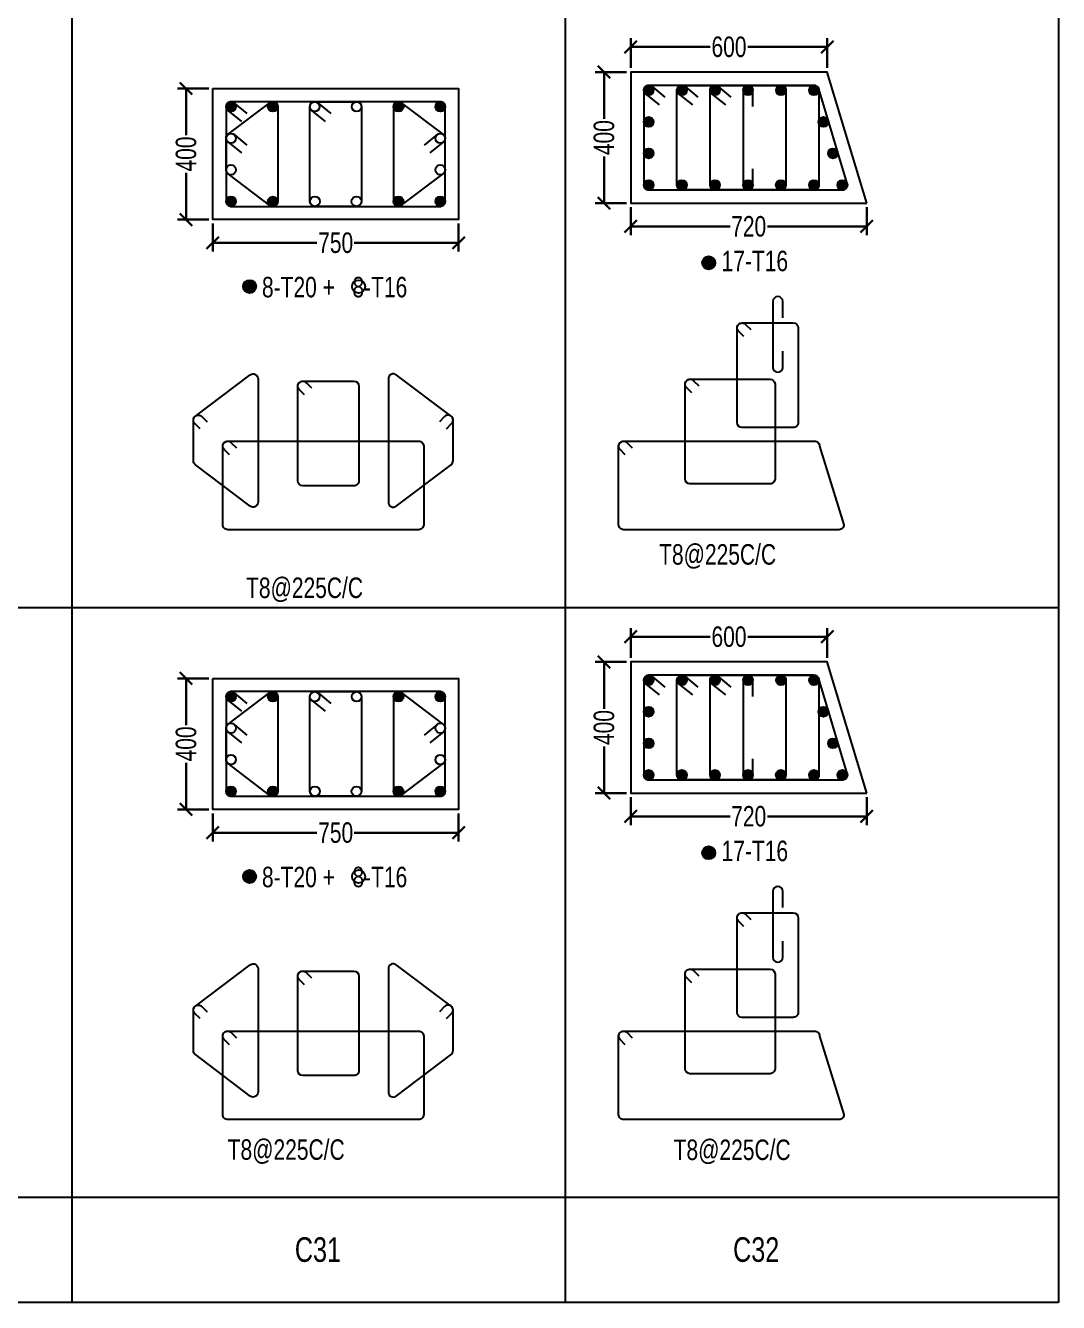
# Model space of a CAD drawing. Header units: millimetres. Extents: x 356 to 40629, y 2483 to 64847.
# Drawn here: x 37477 to 40629, y 11803 to 15699 of the extents above; entities that cross this region are included whole.
import ezdxf

# ---------------------------------------------------------------- set-up
doc = ezdxf.new("R2010")
doc.units = ezdxf.units.MM
for name, color, linetype in [('COL', 5, 'Continuous'), ('S-TIES', 3, 'Continuous'), ('STEEL1', 3, 'Continuous'), ('TABLE', 11, 'Continuous'), ('TXT3', 6, 'Continuous')]:
    doc.layers.add(name, color=color, linetype=linetype)
doc.layers.add('STR-COL-DIM', color=8, linetype='Continuous', lineweight=18)
doc.layers.add('STR-LEVEL TEXT', color=110, linetype='Continuous', lineweight=30)
doc.styles.add('SOBHA', font='swisscl.ttf')
doc.styles.add('sobha sed', font='swisscl.ttf')
doc.dimstyles.new('S-25', dxfattribs={"dimscale": 25, "dimtxt": 2.5, "dimasz": 1.5, "dimexe": 0.25, "dimexo": 0.5, "dimgap": 0.1, "dimtad": 0, "dimdec": 0, "dimrnd": 0.0005, "dimzin": 0, "dimdsep": 46, "dimtxsty": 'SOBHA', "dimblk": 'OBLIQUE', "dimcen": 0.09, "dimclrd": 8, "dimclre": 8, "dimclrt": 6, "dimadec": 0, "dimazin": 0, "dimtfac": 1, "dimtdec": 0, "dimtofl": 0, "dimtmove": 0, "dimatfit": 3, "dimfxl": 0.18, "dimtolj": 1, "dimtzin": 0, "dimlwd": -1, "dimlwe": -1, "dimarcsym": 0})

# ---------------------------------------------------------------- blocks, each defined once
blk = doc.blocks.new('_Oblique')
at = {"color": 0, "linetype": 'ByBlock', "lineweight": -2}
for p, q in [((-0.5, -0.5), (0.5, 0.5)), ((0, 0.71), (0, -0.71))]:
    blk.add_line(p, q, dxfattribs=at)
blk = doc.blocks.new('*D646')
at = {"layer": 'STR-LEVEL TEXT', "color": 8, "transparency": 16777216}
for p, q in [((38035.9, 13707.2), (37960.7, 13707.2)), ((37967, 13707.2), (37967, 13564.7)), ((37967, 13307.2), (37967, 13449.7)), ((38035.9, 13307.2), (37960.7, 13307.2))]:
    blk.add_line(p, q, dxfattribs=at)
at = {"layer": 'STR-LEVEL TEXT', "color": 8, "transparency": 16777216, "xscale": 37.5, "yscale": 37.5, "zscale": 37.5}
for p, rotation in [((37967, 13707.2), 90), ((37967, 13307.2), 270)]:
    blk.add_blockref('_Oblique', p, dxfattribs=dict(at, rotation=rotation))
at = {"layer": 'STR-LEVEL TEXT', "color": 6, "transparency": 16777216, "insert": (37967, 13507.2), "char_height": 62.5, "attachment_point": 5, "rotation": 90, "style": 'SOBHA'}
blk.add_mtext('\\A1;400', dxfattribs=at)
blk = doc.blocks.new('*D647')
at = {"layer": 'STR-LEVEL TEXT', "color": 8, "transparency": 16777216}
for p, q in [((38048.4, 13294.7), (38048.4, 13229.9)), ((38798.4, 13294.7), (38798.4, 13229.9)), ((38048.4, 13236.1), (38366.4, 13236.1)), ((38798.4, 13236.1), (38480.3, 13236.1))]:
    blk.add_line(p, q, dxfattribs=at)
at = {"layer": 'STR-LEVEL TEXT', "color": 8, "transparency": 16777216, "xscale": 37.5, "yscale": 37.5, "zscale": 37.5, "rotation": 180}
blk.add_blockref('_Oblique', (38048.4, 13236.1), dxfattribs=at)
at = {"layer": 'STR-LEVEL TEXT', "color": 8, "transparency": 16777216, "xscale": 37.5, "yscale": 37.5, "zscale": 37.5}
blk.add_blockref('_Oblique', (38798.4, 13236.1), dxfattribs=at)
at = {"layer": 'STR-LEVEL TEXT', "color": 6, "transparency": 16777216, "insert": (38423.4, 13236.1), "char_height": 62.5, "attachment_point": 5, "style": 'SOBHA'}
blk.add_mtext('\\A1;750', dxfattribs=at)
blk = doc.blocks.new('*D648')
at = {"layer": 'STR-LEVEL TEXT', "color": 8, "transparency": 16777216}
for p, q in [((38035.9, 15507.4), (37960.7, 15507.4)), ((37967, 15507.4), (37967, 15364.9)), ((37967, 15107.4), (37967, 15249.9)), ((38035.9, 15107.4), (37960.7, 15107.4))]:
    blk.add_line(p, q, dxfattribs=at)
at = {"layer": 'STR-LEVEL TEXT', "color": 8, "transparency": 16777216, "xscale": 37.5, "yscale": 37.5, "zscale": 37.5}
for p, rotation in [((37967, 15507.4), 90), ((37967, 15107.4), 270)]:
    blk.add_blockref('_Oblique', p, dxfattribs=dict(at, rotation=rotation))
at = {"layer": 'STR-LEVEL TEXT', "color": 6, "transparency": 16777216, "insert": (37967, 15307.4), "char_height": 62.5, "attachment_point": 5, "rotation": 90, "style": 'SOBHA'}
blk.add_mtext('\\A1;400', dxfattribs=at)
blk = doc.blocks.new('*D649')
at = {"layer": 'STR-LEVEL TEXT', "color": 8, "transparency": 16777216}
for p, q in [((38048.4, 15094.9), (38048.4, 15030.1)), ((38798.4, 15094.9), (38798.4, 15030.1)), ((38048.4, 15036.3), (38366.4, 15036.3)), ((38798.4, 15036.3), (38480.3, 15036.3))]:
    blk.add_line(p, q, dxfattribs=at)
at = {"layer": 'STR-LEVEL TEXT', "color": 8, "transparency": 16777216, "xscale": 37.5, "yscale": 37.5, "zscale": 37.5, "rotation": 180}
blk.add_blockref('_Oblique', (38048.4, 15036.3), dxfattribs=at)
at = {"layer": 'STR-LEVEL TEXT', "color": 8, "transparency": 16777216, "xscale": 37.5, "yscale": 37.5, "zscale": 37.5}
blk.add_blockref('_Oblique', (38798.4, 15036.3), dxfattribs=at)
at = {"layer": 'STR-LEVEL TEXT', "color": 6, "transparency": 16777216, "insert": (38423.4, 15036.3), "char_height": 62.5, "attachment_point": 5, "style": 'SOBHA'}
blk.add_mtext('\\A1;750', dxfattribs=at)
blk = doc.blocks.new('*D602')
at = {"layer": 'STR-LEVEL TEXT', "color": 8, "transparency": 16777216}
for p, q in [((39311, 13757.2), (39235.9, 13757.2)), ((39242.2, 13757.2), (39242.2, 13614.7)), ((39242.2, 13357.2), (39242.2, 13499.7)), ((39311, 13357.2), (39235.9, 13357.2))]:
    blk.add_line(p, q, dxfattribs=at)
at = {"layer": 'STR-LEVEL TEXT', "color": 8, "transparency": 16777216, "xscale": 37.5, "yscale": 37.5, "zscale": 37.5}
for p, rotation in [((39242.2, 13757.2), 90), ((39242.2, 13357.2), 270)]:
    blk.add_blockref('_Oblique', p, dxfattribs=dict(at, rotation=rotation))
at = {"layer": 'STR-LEVEL TEXT', "color": 6, "transparency": 16777216, "insert": (39242.2, 13557.2), "char_height": 62.5, "attachment_point": 5, "rotation": 90, "style": 'SOBHA'}
blk.add_mtext('\\A1;400', dxfattribs=at)
blk = doc.blocks.new('*D603')
at = {"layer": 'STR-LEVEL TEXT', "color": 8, "transparency": 16777216}
for p, q in [((39323.5, 13344.7), (39323.5, 13279.9)), ((40043.7, 13344.7), (40043.7, 13279.9)), ((39323.5, 13286.1), (39626.7, 13286.1)), ((40043.7, 13286.1), (39740.6, 13286.1))]:
    blk.add_line(p, q, dxfattribs=at)
at = {"layer": 'STR-LEVEL TEXT', "color": 8, "transparency": 16777216, "xscale": 37.5, "yscale": 37.5, "zscale": 37.5, "rotation": 180}
blk.add_blockref('_Oblique', (39323.5, 13286.1), dxfattribs=at)
at = {"layer": 'STR-LEVEL TEXT', "color": 8, "transparency": 16777216, "xscale": 37.5, "yscale": 37.5, "zscale": 37.5}
blk.add_blockref('_Oblique', (40043.7, 13286.1), dxfattribs=at)
at = {"layer": 'STR-LEVEL TEXT', "color": 6, "transparency": 16777216, "insert": (39683.6, 13286.1), "char_height": 62.5, "attachment_point": 5, "style": 'SOBHA'}
blk.add_mtext('\\A1;720', dxfattribs=at)
blk = doc.blocks.new('*D594')
at = {"layer": 'STR-LEVEL TEXT', "color": 8, "transparency": 16777216}
for p, q in [((39323.5, 13769.7), (39323.5, 13840.3)), ((39323.5, 13834.1), (39566.3, 13834.1)), ((39923.5, 13834.1), (39680.8, 13834.1)), ((39923.5, 13769.7), (39923.5, 13840.3))]:
    blk.add_line(p, q, dxfattribs=at)
at = {"layer": 'STR-LEVEL TEXT', "color": 8, "transparency": 16777216, "xscale": 37.5, "yscale": 37.5, "zscale": 37.5, "rotation": 180}
blk.add_blockref('_Oblique', (39323.5, 13834.1), dxfattribs=at)
at = {"layer": 'STR-LEVEL TEXT', "color": 8, "transparency": 16777216, "xscale": 37.5, "yscale": 37.5, "zscale": 37.5}
blk.add_blockref('_Oblique', (39923.5, 13834.1), dxfattribs=at)
at = {"layer": 'STR-LEVEL TEXT', "color": 6, "transparency": 16777216, "insert": (39623.5, 13834.1), "char_height": 62.5, "attachment_point": 5, "style": 'SOBHA'}
blk.add_mtext('\\A1;600', dxfattribs=at)
blk = doc.blocks.new('*D595')
at = {"layer": 'STR-LEVEL TEXT', "color": 8, "transparency": 16777216}
for p, q in [((39311, 15557.4), (39235.9, 15557.4)), ((39242.2, 15557.4), (39242.2, 15414.9)), ((39242.2, 15157.4), (39242.2, 15299.9)), ((39311, 15157.4), (39235.9, 15157.4))]:
    blk.add_line(p, q, dxfattribs=at)
at = {"layer": 'STR-LEVEL TEXT', "color": 8, "transparency": 16777216, "xscale": 37.5, "yscale": 37.5, "zscale": 37.5}
for p, rotation in [((39242.2, 15557.4), 90), ((39242.2, 15157.4), 270)]:
    blk.add_blockref('_Oblique', p, dxfattribs=dict(at, rotation=rotation))
at = {"layer": 'STR-LEVEL TEXT', "color": 6, "transparency": 16777216, "insert": (39242.2, 15357.4), "char_height": 62.5, "attachment_point": 5, "rotation": 90, "style": 'SOBHA'}
blk.add_mtext('\\A1;400', dxfattribs=at)
blk = doc.blocks.new('*D596')
at = {"layer": 'STR-LEVEL TEXT', "color": 8, "transparency": 16777216}
for p, q in [((39323.5, 15144.9), (39323.5, 15080.1)), ((40043.7, 15144.9), (40043.7, 15080.1)), ((39323.5, 15086.3), (39626.7, 15086.3)), ((40043.7, 15086.3), (39740.6, 15086.3))]:
    blk.add_line(p, q, dxfattribs=at)
at = {"layer": 'STR-LEVEL TEXT', "color": 8, "transparency": 16777216, "xscale": 37.5, "yscale": 37.5, "zscale": 37.5, "rotation": 180}
blk.add_blockref('_Oblique', (39323.5, 15086.3), dxfattribs=at)
at = {"layer": 'STR-LEVEL TEXT', "color": 8, "transparency": 16777216, "xscale": 37.5, "yscale": 37.5, "zscale": 37.5}
blk.add_blockref('_Oblique', (40043.7, 15086.3), dxfattribs=at)
at = {"layer": 'STR-LEVEL TEXT', "color": 6, "transparency": 16777216, "insert": (39683.6, 15086.3), "char_height": 62.5, "attachment_point": 5, "style": 'SOBHA'}
blk.add_mtext('\\A1;720', dxfattribs=at)
blk = doc.blocks.new('*D597')
at = {"layer": 'STR-LEVEL TEXT', "color": 8, "transparency": 16777216}
for p, q in [((39323.5, 15569.9), (39323.5, 15640.5)), ((39323.5, 15634.2), (39566.3, 15634.2)), ((39923.5, 15634.2), (39680.8, 15634.2)), ((39923.5, 15569.9), (39923.5, 15640.5))]:
    blk.add_line(p, q, dxfattribs=at)
at = {"layer": 'STR-LEVEL TEXT', "color": 8, "transparency": 16777216, "xscale": 37.5, "yscale": 37.5, "zscale": 37.5, "rotation": 180}
blk.add_blockref('_Oblique', (39323.5, 15634.2), dxfattribs=at)
at = {"layer": 'STR-LEVEL TEXT', "color": 8, "transparency": 16777216, "xscale": 37.5, "yscale": 37.5, "zscale": 37.5}
blk.add_blockref('_Oblique', (39923.5, 15634.2), dxfattribs=at)
at = {"layer": 'STR-LEVEL TEXT', "color": 6, "transparency": 16777216, "insert": (39623.5, 15634.2), "char_height": 62.5, "attachment_point": 5, "style": 'SOBHA'}
blk.add_mtext('\\A1;600', dxfattribs=at)

msp = doc.modelspace()

# ---------------------------------------------------------------- hatches: boundary and pattern name
at = {"layer": 'S-TIES', "ltscale": 7}
h = msp.add_hatch(color=256, dxfattribs=at)
h.dxf.hatch_style = 1
edge = h.paths.add_edge_path()
edge.add_arc((39378.5, 15501.8), 15, 0, 360)
h = msp.add_hatch(color=256, dxfattribs=at)
h.dxf.hatch_style = 1
edge = h.paths.add_edge_path()
edge.add_arc((39479.8, 15501.8), 15, 0, 360)
h = msp.add_hatch(color=256, dxfattribs=at)
h.dxf.hatch_style = 1
edge = h.paths.add_edge_path()
edge.add_arc((39580.6, 15501.8), 15, 0, 360)
h = msp.add_hatch(color=256, dxfattribs=at)
h.dxf.hatch_style = 1
edge = h.paths.add_edge_path()
edge.add_arc((39681.3, 15501.8), 15, 0, 360)
h = msp.add_hatch(color=256, dxfattribs=at)
h.dxf.hatch_style = 1
edge = h.paths.add_edge_path()
edge.add_arc((39782.1, 15501.9), 15, 0, 360)
h = msp.add_hatch(color=256, dxfattribs=at)
h.dxf.hatch_style = 1
edge = h.paths.add_edge_path()
edge.add_arc((39882.8, 15501.8), 15, 0, 360)
h = msp.add_hatch(color=256, dxfattribs=at)
h.dxf.hatch_style = 1
edge = h.paths.add_edge_path()
edge.add_arc((38103.9, 15451.8), 15, 0, 360)
h = msp.add_hatch(color=256, dxfattribs=at)
h.dxf.hatch_style = 1
edge = h.paths.add_edge_path()
edge.add_arc((38231.8, 15451.8), 15, 0, 360)
h = msp.add_hatch(color=256, dxfattribs=at)
h.dxf.hatch_style = 1
edge = h.paths.add_edge_path()
edge.add_arc((38615, 15451.8), 15, 0, 360)
h = msp.add_hatch(color=256, dxfattribs=at)
h.dxf.hatch_style = 1
edge = h.paths.add_edge_path()
edge.add_arc((38742.8, 15451.8), 15, 0, 360)
h = msp.add_hatch(color=256, dxfattribs=at)
h.dxf.hatch_style = 1
edge = h.paths.add_edge_path()
edge.add_arc((39378.5, 15405.4), 15, 0, 360)
h = msp.add_hatch(color=256, dxfattribs=at)
h.dxf.hatch_style = 1
edge = h.paths.add_edge_path()
edge.add_arc((39911.7, 15405.5), 15, 0, 360)
h = msp.add_hatch(color=256, dxfattribs=at)
h.dxf.hatch_style = 1
edge = h.paths.add_edge_path()
edge.add_arc((39378.5, 15309.1), 15, 0, 360)
h = msp.add_hatch(color=256, dxfattribs=at)
h.dxf.hatch_style = 1
edge = h.paths.add_edge_path()
edge.add_arc((39940.7, 15309.1), 15, 0, 360)
h = msp.add_hatch(color=256, dxfattribs=at)
h.dxf.hatch_style = 1
edge = h.paths.add_edge_path()
edge.add_arc((39378.6, 15212.7), 15, 0, 360)
h = msp.add_hatch(color=256, dxfattribs=at)
h.dxf.hatch_style = 1
edge = h.paths.add_edge_path()
edge.add_arc((39479.8, 15212.7), 15, 0, 360)
h = msp.add_hatch(color=256, dxfattribs=at)
h.dxf.hatch_style = 1
edge = h.paths.add_edge_path()
edge.add_arc((39580.6, 15212.7), 15, 0, 360)
h = msp.add_hatch(color=256, dxfattribs=at)
h.dxf.hatch_style = 1
edge = h.paths.add_edge_path()
edge.add_arc((39681.3, 15212.7), 15, 0, 360)
h = msp.add_hatch(color=256, dxfattribs=at)
h.dxf.hatch_style = 1
edge = h.paths.add_edge_path()
edge.add_arc((39781.8, 15212.7), 15, 0, 360)
h = msp.add_hatch(color=256, dxfattribs=at)
h.dxf.hatch_style = 1
edge = h.paths.add_edge_path()
edge.add_arc((39882.8, 15212.7), 15, 0, 360)
h = msp.add_hatch(color=256, dxfattribs=at)
h.dxf.hatch_style = 1
edge = h.paths.add_edge_path()
edge.add_arc((39969.7, 15212.7), 15, 0, 360)
h = msp.add_hatch(color=256, dxfattribs=at)
h.dxf.hatch_style = 1
edge = h.paths.add_edge_path()
edge.add_arc((38104, 15162.7), 15, 0, 360)
h = msp.add_hatch(color=256, dxfattribs=at)
h.dxf.hatch_style = 1
edge = h.paths.add_edge_path()
edge.add_arc((38231.7, 15162.4), 15, 0, 360)
h = msp.add_hatch(color=256, dxfattribs=at)
h.dxf.hatch_style = 1
edge = h.paths.add_edge_path()
edge.add_arc((38615, 15162.7), 15, 0, 360)
h = msp.add_hatch(color=256, dxfattribs=at)
h.dxf.hatch_style = 1
edge = h.paths.add_edge_path()
edge.add_arc((38742.7, 15162.7), 15, 0, 360)
h = msp.add_hatch(color=256, dxfattribs=at)
h.dxf.hatch_style = 1
edge = h.paths.add_edge_path()
edge.add_arc((39561.8, 14975.3), 20, 0, 360)
h = msp.add_hatch(color=256, dxfattribs=at)
h.dxf.hatch_style = 1
edge = h.paths.add_edge_path()
edge.add_arc((38160.8, 14902.8), 20, 0, 360)
h = msp.add_hatch(color=256, dxfattribs=at)
h.dxf.hatch_style = 1
edge = h.paths.add_edge_path()
edge.add_arc((39378.5, 13701.7), 15, 0, 360)
h = msp.add_hatch(color=256, dxfattribs=at)
h.dxf.hatch_style = 1
edge = h.paths.add_edge_path()
edge.add_arc((39479.8, 13701.7), 15, 0, 360)
h = msp.add_hatch(color=256, dxfattribs=at)
h.dxf.hatch_style = 1
edge = h.paths.add_edge_path()
edge.add_arc((39580.6, 13701.7), 15, 0, 360)
h = msp.add_hatch(color=256, dxfattribs=at)
h.dxf.hatch_style = 1
edge = h.paths.add_edge_path()
edge.add_arc((39681.3, 13701.7), 15, 0, 360)
h = msp.add_hatch(color=256, dxfattribs=at)
h.dxf.hatch_style = 1
edge = h.paths.add_edge_path()
edge.add_arc((39782.1, 13701.7), 15, 0, 360)
h = msp.add_hatch(color=256, dxfattribs=at)
h.dxf.hatch_style = 1
edge = h.paths.add_edge_path()
edge.add_arc((39882.8, 13701.7), 15, 0, 360)
h = msp.add_hatch(color=256, dxfattribs=at)
h.dxf.hatch_style = 1
edge = h.paths.add_edge_path()
edge.add_arc((38103.9, 13651.7), 15, 0, 360)
h = msp.add_hatch(color=256, dxfattribs=at)
h.dxf.hatch_style = 1
edge = h.paths.add_edge_path()
edge.add_arc((38231.8, 13651.7), 15, 0, 360)
h = msp.add_hatch(color=256, dxfattribs=at)
h.dxf.hatch_style = 1
edge = h.paths.add_edge_path()
edge.add_arc((38615, 13651.7), 15, 0, 360)
h = msp.add_hatch(color=256, dxfattribs=at)
h.dxf.hatch_style = 1
edge = h.paths.add_edge_path()
edge.add_arc((38742.8, 13651.7), 15, 0, 360)
h = msp.add_hatch(color=256, dxfattribs=at)
h.dxf.hatch_style = 1
edge = h.paths.add_edge_path()
edge.add_arc((39378.5, 13605.3), 15, 0, 360)
h = msp.add_hatch(color=256, dxfattribs=at)
h.dxf.hatch_style = 1
edge = h.paths.add_edge_path()
edge.add_arc((39911.7, 13605.3), 15, 0, 360)
h = msp.add_hatch(color=256, dxfattribs=at)
h.dxf.hatch_style = 1
edge = h.paths.add_edge_path()
edge.add_arc((39378.5, 13508.9), 15, 0, 360)
h = msp.add_hatch(color=256, dxfattribs=at)
h.dxf.hatch_style = 1
edge = h.paths.add_edge_path()
edge.add_arc((39940.7, 13508.9), 15, 0, 360)
h = msp.add_hatch(color=256, dxfattribs=at)
h.dxf.hatch_style = 1
edge = h.paths.add_edge_path()
edge.add_arc((39378.6, 13412.6), 15, 0, 360)
h = msp.add_hatch(color=256, dxfattribs=at)
h.dxf.hatch_style = 1
edge = h.paths.add_edge_path()
edge.add_arc((39479.8, 13412.6), 15, 0, 360)
h = msp.add_hatch(color=256, dxfattribs=at)
h.dxf.hatch_style = 1
edge = h.paths.add_edge_path()
edge.add_arc((39580.6, 13412.6), 15, 0, 360)
h = msp.add_hatch(color=256, dxfattribs=at)
h.dxf.hatch_style = 1
edge = h.paths.add_edge_path()
edge.add_arc((39681.3, 13412.6), 15, 0, 360)
h = msp.add_hatch(color=256, dxfattribs=at)
h.dxf.hatch_style = 1
edge = h.paths.add_edge_path()
edge.add_arc((39781.8, 13412.6), 15, 0, 360)
h = msp.add_hatch(color=256, dxfattribs=at)
h.dxf.hatch_style = 1
edge = h.paths.add_edge_path()
edge.add_arc((39882.8, 13412.6), 15, 0, 360)
h = msp.add_hatch(color=256, dxfattribs=at)
h.dxf.hatch_style = 1
edge = h.paths.add_edge_path()
edge.add_arc((39969.7, 13412.6), 15, 0, 360)
h = msp.add_hatch(color=256, dxfattribs=at)
h.dxf.hatch_style = 1
edge = h.paths.add_edge_path()
edge.add_arc((38104, 13362.6), 15, 0, 360)
h = msp.add_hatch(color=256, dxfattribs=at)
h.dxf.hatch_style = 1
edge = h.paths.add_edge_path()
edge.add_arc((38231.7, 13362.2), 15, 0, 360)
h = msp.add_hatch(color=256, dxfattribs=at)
h.dxf.hatch_style = 1
edge = h.paths.add_edge_path()
edge.add_arc((38615, 13362.6), 15, 0, 360)
h = msp.add_hatch(color=256, dxfattribs=at)
h.dxf.hatch_style = 1
edge = h.paths.add_edge_path()
edge.add_arc((38742.7, 13362.6), 15, 0, 360)
h = msp.add_hatch(color=256, dxfattribs=at)
h.dxf.hatch_style = 1
edge = h.paths.add_edge_path()
edge.add_arc((39561.8, 13175.2), 20, 0, 360)
h = msp.add_hatch(color=256, dxfattribs=at)
h.dxf.hatch_style = 1
edge = h.paths.add_edge_path()
edge.add_arc((38160.8, 13102.7), 20, 0, 360)

# ---------------------------------------------------------------- linework, layer by layer
at = {"layer": 'COL', "elevation": 0}
for points in [[(40043.7, 15157.4), (39923.5, 15557.4), (39323.5, 15557.4), (39323.5, 15157.4)], [(38048.4, 15507.4), (38798.4, 15507.4), (38798.4, 15107.4), (38048.4, 15107.4)], [(40043.7, 13357.2), (39923.5, 13757.2), (39323.5, 13757.2), (39323.5, 13357.2)], [(38048.4, 13707.2), (38798.4, 13707.2), (38798.4, 13307.2), (38048.4, 13307.2)]]:
    msp.add_lwpolyline(points, close=True, dxfattribs=at)
at = {"layer": 'S-TIES', "ltscale": 7, "elevation": 0}
for points in [[(39363.5, 15501.8), (39363.5, 15212.7, 0.414214), (39378.5, 15197.7), (39969.7, 15197.7, 0.502547), (39984, 15217.1), (39897.2, 15506.2, 0.331073), (39882.8, 15516.8), (39378.5, 15516.8, 0.414214)], [(39882.8, 15197.7), (39479.8, 15197.7, -0.414214), (39464.8, 15212.7), (39464.8, 15501.8, -0.414214), (39479.8, 15516.8), (39882.8, 15516.8, -0.414214), (39897.8, 15501.8), (39897.8, 15212.7, -0.414214)], [(39580.6, 15516.8), (39782.1, 15516.8, -0.414214), (39797.1, 15501.8), (39796.7, 15213.1, -0.396729), (39781.7, 15197.7), (39580.5, 15197.7, -0.378424), (39565.6, 15213.5), (39565.6, 15501.8, -0.414214)], [(38104, 15147.7), (38742.8, 15147.7, 0.414214), (38757.8, 15162.7), (38757.8, 15451.8, 0.414214), (38742.8, 15466.8), (38104, 15466.8, 0.414214), (38089, 15451.8), (38089, 15162.7, 0.414214)], [(38246.8, 15451.8), (38246.7, 15162.4, -0.619608), (38222.7, 15150.4), (38094.9, 15247.1, -0.234772), (38089, 15259.1), (38089, 15355.5, -0.23547), (38094.9, 15367.5), (38222.7, 15463.8, -0.618942)], [(38359.9, 15466.8), (38486.9, 15466.8, -0.414214), (38501.9, 15451.8), (38501.9, 15162.7, -0.414214), (38486.9, 15147.7), (38359.9, 15147.7, -0.414214), (38344.9, 15162.7), (38344.9, 15451.8, -0.414214)], [(38600, 15451.8), (38600, 15162.7, 0.619608), (38624, 15150.8), (38751.8, 15247.1, 0.234772), (38757.7, 15259.1), (38757.8, 15355.5, 0.23547), (38751.8, 15367.5), (38624, 15463.8, 0.618942)], [(39663.3, 14791.9), (39819.5, 14791.9, -0.414166), (39834.5, 14776.9), (39834.5, 14487.8, -0.414262), (39819.5, 14472.8), (39663.4, 14472.8, -0.414166), (39648.4, 14487.8), (39648.3, 14776.9, -0.414262)], [(38186.6, 14621.6), (38186.5, 14244.7, -0.619608), (38162.5, 14232.7), (37995.3, 14359.3, -0.234772), (37989.3, 14371.3), (37989.3, 14495.5, -0.23547), (37995.3, 14507.4), (38162.5, 14633.5, -0.618942)], [(38323, 14614.1), (38479.1, 14614.1, -0.414166), (38494.1, 14599.1), (38494.1, 14310, -0.414262), (38479.1, 14295), (38323, 14295, -0.414166), (38308, 14310), (38308, 14599.1, -0.414262)], [(38584.2, 14621.6), (38584.2, 14244.7, 0.619608), (38608.3, 14232.7), (38775.5, 14359.3, 0.234772), (38781.4, 14371.3), (38781.5, 14495.5, 0.23547), (38775.5, 14507.4), (38608.2, 14633.5, 0.618942)], [(39504.5, 14620.1), (39748.9, 14620.1, -0.414166), (39763.9, 14605.1), (39763.9, 14316, -0.414262), (39748.9, 14301), (39504.5, 14301, -0.414166), (39489.5, 14316), (39489.5, 14605.1, -0.414262)], [(38093.9, 14431), (38676.9, 14431, -0.414214), (38691.9, 14416), (38691.9, 14176, -0.414214), (38676.9, 14161), (38093.9, 14161, -0.414214), (38078.9, 14176), (38078.9, 14416, -0.414214)], [(39301.8, 14431), (39884.9, 14431, -0.414214), (39899.9, 14416), (39974.4, 14176, -0.414214), (39959.4, 14161), (39301.8, 14161, -0.414214), (39286.8, 14176), (39286.8, 14416, -0.414214)], [(39363.5, 13701.7), (39363.5, 13412.6, 0.414214), (39378.5, 13397.6), (39969.7, 13397.6, 0.502547), (39984, 13416.9), (39897.2, 13706, 0.331073), (39882.8, 13716.7), (39378.5, 13716.7, 0.414214)], [(39882.8, 13397.6), (39479.8, 13397.6, -0.414214), (39464.8, 13412.6), (39464.8, 13701.7, -0.414214), (39479.8, 13716.7), (39882.8, 13716.7, -0.414214), (39897.8, 13701.7), (39897.8, 13412.6, -0.414214)], [(39580.6, 13716.7), (39782.1, 13716.7, -0.414214), (39797.1, 13701.7), (39796.7, 13412.9, -0.396729), (39781.7, 13397.6), (39580.5, 13397.6, -0.378424), (39565.6, 13413.3), (39565.6, 13701.7, -0.414214)], [(38104, 13347.6), (38742.8, 13347.6, 0.414214), (38757.8, 13362.6), (38757.8, 13651.7, 0.414214), (38742.8, 13666.7), (38104, 13666.7, 0.414214), (38089, 13651.7), (38089, 13362.6, 0.414214)], [(38246.8, 13651.7), (38246.7, 13362.2, -0.619608), (38222.7, 13350.2), (38094.9, 13447, -0.234772), (38089, 13458.9), (38089, 13555.3, -0.23547), (38094.9, 13567.3), (38222.7, 13663.6, -0.618942)], [(38359.9, 13666.7), (38486.9, 13666.7, -0.414214), (38501.9, 13651.7), (38501.9, 13362.6, -0.414214), (38486.9, 13347.6), (38359.9, 13347.6, -0.414214), (38344.9, 13362.6), (38344.9, 13651.7, -0.414214)], [(38600, 13651.7), (38600, 13362.6, 0.619608), (38624, 13350.6), (38751.8, 13447, 0.234772), (38757.7, 13458.9), (38757.8, 13555.3, 0.23547), (38751.8, 13567.3), (38624, 13663.6, 0.618942)], [(39663.3, 12991.7), (39819.5, 12991.7, -0.414166), (39834.5, 12976.7), (39834.5, 12687.6, -0.414262), (39819.5, 12672.6), (39663.4, 12672.6, -0.414166), (39648.4, 12687.6), (39648.3, 12976.7, -0.414262)], [(38186.6, 12821.4), (38186.5, 12444.5, -0.619608), (38162.5, 12432.5), (37995.3, 12559.1, -0.234772), (37989.3, 12571.1), (37989.3, 12695.3, -0.23547), (37995.3, 12707.3), (38162.5, 12833.4, -0.618942)], [(38584.2, 12821.4), (38584.2, 12444.5, 0.619608), (38608.3, 12432.5), (38775.5, 12559.1, 0.234772), (38781.4, 12571.1), (38781.5, 12695.3, 0.23547), (38775.5, 12707.3), (38608.2, 12833.4, 0.618942)], [(38323, 12813.9), (38479.1, 12813.9, -0.414166), (38494.1, 12798.9), (38494.1, 12509.8, -0.414262), (38479.1, 12494.8), (38323, 12494.8, -0.414166), (38308, 12509.8), (38308, 12798.9, -0.414262)], [(39504.5, 12819.9), (39748.9, 12819.9, -0.414166), (39763.9, 12804.9), (39763.9, 12515.8, -0.414262), (39748.9, 12500.8), (39504.5, 12500.8, -0.414166), (39489.5, 12515.8), (39489.5, 12804.9, -0.414262)], [(38093.9, 12630.8), (38676.9, 12630.8, -0.414214), (38691.9, 12615.8), (38691.9, 12375.8, -0.414214), (38676.9, 12360.8), (38093.9, 12360.8, -0.414214), (38078.9, 12375.8), (38078.9, 12615.8, -0.414214)], [(39301.8, 12630.8), (39884.9, 12630.8, -0.414214), (39899.9, 12615.8), (39974.4, 12375.8, -0.414214), (39959.4, 12360.8), (39301.8, 12360.8, -0.414214), (39286.8, 12375.8), (39286.8, 12615.8, -0.414214)]]:
    msp.add_lwpolyline(points, format="xyb", close=True, dxfattribs=at)
for points in [[(39388.6, 15513), (39427.4, 15480.8)], [(39489.9, 15513), (39528.7, 15480.8)], [(39590.6, 15513), (39629.4, 15480.8)], [(39368.6, 15490.6), (39410.7, 15457.1)], [(39469.9, 15490.6), (39512, 15457.1)], [(39570.6, 15490.6), (39612.8, 15457.1)], [(38094, 15440.6), (38136.1, 15407.1)], [(38114, 15463), (38152.8, 15430.8)], [(38349.5, 15440.6), (38391.7, 15407.1)], [(38369.6, 15463), (38408.4, 15430.8)], [(38114, 15366.6), (38152.8, 15334.4)], [(38732.7, 15366.6), (38693.9, 15334.4)], [(38094, 15344.3), (38136.2, 15310.8)], [(38752.7, 15344.3), (38710.6, 15310.8)], [(39368.6, 13690.5), (39410.7, 13656.9)], [(39388.6, 13712.8), (39427.4, 13680.6)], [(39469.9, 13690.5), (39512, 13656.9)], [(39489.9, 13712.8), (39528.7, 13680.6)], [(39570.6, 13690.5), (39612.8, 13656.9)], [(39590.6, 13712.8), (39629.4, 13680.6)], [(38094, 13640.5), (38136.1, 13606.9)], [(38114, 13662.8), (38152.8, 13630.6)], [(38349.5, 13640.5), (38391.7, 13606.9)], [(38369.6, 13662.8), (38408.4, 13630.6)], [(38114, 13566.4), (38152.8, 13534.3)], [(38732.7, 13566.4), (38693.9, 13534.3)], [(38094, 13544.1), (38136.2, 13510.6)], [(38752.7, 13544.1), (38710.6, 13510.6)]]:
    msp.add_lwpolyline(points, dxfattribs=at)
for points in [[(39668.6, 14750.4), (39652.7, 14766.3, -0.668178), (39663.3, 14791.9, -0.200501), (39674, 14787.4), (39689.9, 14771.5)], [(38328.3, 14572.6), (38312.4, 14588.5, -0.668178), (38323, 14614.1, -0.200501), (38333.6, 14609.7), (38349.5, 14593.8)], [(39509.8, 14578.6), (39493.8, 14594.5, -0.668178), (39504.5, 14620.1, -0.200501), (39515.1, 14615.7), (39531, 14599.8)], [(38009.6, 14468.9), (37993.7, 14484.8, -0.668178), (38004.3, 14510.5, -0.200501), (38014.9, 14506), (38030.8, 14490.1)], [(38761.2, 14468.9), (38777.1, 14484.8, 0.668178), (38766.5, 14510.5, 0.200501), (38755.8, 14506), (38739.9, 14490.1)], [(38099.2, 14389.5), (38083.3, 14405.4, -0.668178), (38093.9, 14431, -0.200501), (38104.5, 14426.5), (38120.4, 14410.6)], [(39307.1, 14389.5), (39291.2, 14405.4, -0.668178), (39301.8, 14431, -0.200501), (39312.5, 14426.5), (39328.4, 14410.6)], [(39668.6, 12950.2), (39652.7, 12966.1, -0.668178), (39663.3, 12991.7, -0.200501), (39674, 12987.3), (39689.9, 12971.4)], [(38328.3, 12772.4), (38312.4, 12788.3, -0.668178), (38323, 12813.9, -0.200501), (38333.6, 12809.5), (38349.5, 12793.6)], [(39509.8, 12778.4), (39493.8, 12794.3, -0.668178), (39504.5, 12819.9, -0.200501), (39515.1, 12815.5), (39531, 12799.6)], [(38009.6, 12668.8), (37993.7, 12684.7, -0.668178), (38004.3, 12710.3, -0.200501), (38014.9, 12705.8), (38030.8, 12689.9)], [(38761.2, 12668.8), (38777.1, 12684.7, 0.668178), (38766.5, 12710.3, 0.200501), (38755.8, 12705.8), (38739.9, 12689.9)], [(38099.2, 12589.3), (38083.3, 12605.2, -0.668178), (38093.9, 12630.8, -0.200501), (38104.5, 12626.3), (38120.4, 12610.4)], [(39307.1, 12589.3), (39291.2, 12605.2, -0.668178), (39301.8, 12630.8, -0.200501), (39312.5, 12626.3), (39328.4, 12610.4)]]:
    msp.add_lwpolyline(points, format="xyb", dxfattribs=at)
at = {"layer": 'S-TIES', "ltscale": 7}
for centre, radius in [((39378.5, 15501.8, 0), 15), ((39479.8, 15501.8, 0), 15), ((39580.6, 15501.8, 0), 15), ((39681.3, 15501.8, 0), 15), ((39782.1, 15501.9, 0), 15), ((39882.8, 15501.8, 0), 15), ((38103.9, 15451.8, 0), 15), ((38231.8, 15451.8, 0), 15), ((38359.5, 15451.8, 0), 15), ((38487.3, 15451.8, 0), 15), ((38615, 15451.8, 0), 15), ((38742.8, 15451.8, 0), 15), ((39378.5, 15405.4, 0), 15), ((39911.7, 15405.5, 0), 15), ((38104, 15355.5, 0), 15), ((38742.7, 15355.5, 0), 15), ((39378.5, 15309.1, 0), 15), ((39940.7, 15309.1, 0), 15), ((38104, 15259.1, 0), 15), ((38742.7, 15259.1, 0), 15), ((39378.6, 15212.7, 0), 15), ((39479.8, 15212.7, 0), 15), ((39580.6, 15212.7, 0), 15), ((39681.3, 15212.7, 0), 15), ((39781.8, 15212.7, 0), 15), ((39882.8, 15212.7, 0), 15), ((39969.7, 15212.7, 0), 15), ((38104, 15162.7, 0), 15), ((38231.7, 15162.4, 0), 15), ((38359.9, 15162.7, 0), 15), ((38486.9, 15162.7, 0), 15), ((38615, 15162.7, 0), 15), ((38742.7, 15162.7, 0), 15), ((39561.8, 14975.3, 0), 20), ((38160.8, 14902.8, 0), 20), ((38493.3, 14902.8, 0), 20), ((39378.5, 13701.7, 0), 15), ((39479.8, 13701.7, 0), 15), ((39580.6, 13701.7, 0), 15), ((39681.3, 13701.7, 0), 15), ((39782.1, 13701.7, 0), 15), ((39882.8, 13701.7, 0), 15), ((38103.9, 13651.7, 0), 15), ((38231.8, 13651.7, 0), 15), ((38359.5, 13651.7, 0), 15), ((38487.3, 13651.7, 0), 15), ((38615, 13651.7, 0), 15), ((38742.8, 13651.7, 0), 15), ((39378.5, 13605.3, 0), 15), ((39911.7, 13605.3, 0), 15), ((38104, 13555.3, 0), 15), ((38742.7, 13555.3, 0), 15), ((39378.5, 13508.9, 0), 15), ((39940.7, 13508.9, 0), 15), ((38104, 13458.9, 0), 15), ((38742.7, 13458.9, 0), 15), ((39378.6, 13412.6, 0), 15), ((39479.8, 13412.6, 0), 15), ((39580.6, 13412.6, 0), 15), ((39681.3, 13412.6, 0), 15), ((39781.8, 13412.6, 0), 15), ((39882.8, 13412.6, 0), 15), ((39969.7, 13412.6, 0), 15), ((38104, 13362.6, 0), 15), ((38231.7, 13362.2, 0), 15), ((38359.9, 13362.6, 0), 15), ((38486.9, 13362.6, 0), 15), ((38615, 13362.6, 0), 15), ((38742.7, 13362.6, 0), 15), ((39561.8, 13175.2, 0), 20), ((38160.8, 13102.7, 0), 20), ((38493.3, 13102.7, 0), 20)]:
    msp.add_circle(centre, radius, dxfattribs=at)
at = {"layer": 'STEEL1', "ltscale": 7, "elevation": 0}
for points in [[(39696.3, 15452.3), (39696.3, 15501.8, 1), (39666.3, 15501.8), (39666.3, 15212.7, 1), (39696.3, 15212.7), (39696.3, 15262.2)], [(39787.5, 14807.8), (39787.5, 14857.3, 1), (39757.5, 14857.3), (39757.5, 14656.4, 1), (39787.5, 14656.4), (39787.5, 14705.9)], [(39696.3, 13652.2), (39696.3, 13701.7, 1), (39666.3, 13701.7), (39666.3, 13412.6, 1), (39696.3, 13412.6), (39696.3, 13462.1)], [(39787.5, 13007.6), (39787.5, 13057.1, 1), (39757.5, 13057.1), (39757.5, 12856.2, 1), (39787.5, 12856.2), (39787.5, 12905.7)]]:
    msp.add_lwpolyline(points, format="xyb", dxfattribs=at)
at = {"layer": 'TABLE', "ltscale": 10}
for p, q in [((37618.3, 19002.1, 0), (37618.3, 11802.7, 0)), ((39123.5, 19002.1, 0), (39123.5, 11802.7, 0)), ((40628.8, 19002.1, 0), (40628.8, 11802.7, 0)), ((18883.5, 13923.9, 0), (40628.8, 13923.9, 0)), ((18883.5, 12123.7, 0), (40628.8, 12123.7, 0)), ((40628.8, 11802.7, 0), (18883.5, 11802.7, 0))]:
    msp.add_line(p, q, dxfattribs=at)

# ---------------------------------------------------------------- texts
at = {"layer": 'STR-COL-DIM', "color": 6, "style": 'sobha sed'}
for p in [(39600.8, 14949.7, 0), (39600.8, 13149.5, 0)]:
    msp.add_text('17-T16 ', height=62.5, dxfattribs=at).set_placement(p)
at = {"layer": 'STR-COL-DIM', "color": 6, "char_height": 62.5, "width": 636.777, "attachment_point": 1, "style": 'sobha sed'}
for insert in [(38198.5, 14932.5, 0), (38198.5, 13132.3, 0)]:
    msp.add_mtext('8-T20 +   8-T16', dxfattribs=dict(at, insert=insert))
at = {"layer": 'TXT3', "color": 4, "ltscale": 7, "style": 'sobha sed'}
for p in [(39410.3, 14054.3, 0), (38149.9, 13952.5, 0), (38093.9, 12238), (39454.6, 12237.4, 0)]:
    msp.add_text('T8@225C/C', height=62.5, dxfattribs=at).set_placement(p)
at = {"layer": 'TXT3', "ltscale": 7, "style": 'sobha sed'}
for s, p in [('C31', (38298.8, 11926.6, 0)), ('C32', (39636, 11926.6, 0))]:
    msp.add_text(s, height=75, dxfattribs=at).set_placement(p)

# ---------------------------------------------------------------- dimensions: what is measured, and where the dimension line sits
at = {"layer": 'STR-LEVEL TEXT'}
for base, p1, p2, picture, middle in [((39923.5, 15634.2, 0), (39323.5, 15557.4, 0), (39923.5, 15557.4, 0), '*D597', (39623.5, 15634.2, 0)), ((40043.7, 15086.3, 0), (39323.5, 15157.4, 0), (40043.7, 15157.4, 0), '*D596', (39683.6, 15086.3, 0)), ((38798.4, 15036.3, 0), (38048.4, 15107.4, 0), (38798.4, 15107.4, 0), '*D649', (38423.4, 15036.3, 0)), ((39923.5, 13834.1, 0), (39323.5, 13757.2, 0), (39923.5, 13757.2, 0), '*D594', (39623.5, 13834.1, 0)), ((40043.7, 13286.1, 0), (39323.5, 13357.2, 0), (40043.7, 13357.2, 0), '*D603', (39683.6, 13286.1, 0)), ((38798.4, 13236.1, 0), (38048.4, 13307.2, 0), (38798.4, 13307.2, 0), '*D647', (38423.4, 13236.1, 0))]:
    dim = msp.add_linear_dim(base=base, p1=p1, p2=p2, dimstyle='S-25', dxfattribs=at)
    dim.commit()
    dim.dimension.update_dxf_attribs({"geometry": picture, "text_midpoint": middle})
for base, p1, p2, picture, middle in [((39242.2, 15557.4, 0), (39323.5, 15157.4, 0), (39323.5, 15557.4, 0), '*D595', (39242.2, 15357.4, 0)), ((37967, 15507.4, 0), (38048.4, 15107.4, 0), (38048.4, 15507.4, 0), '*D648', (37967, 15307.4, 0)), ((39242.2, 13757.2, 0), (39323.5, 13357.2, 0), (39323.5, 13757.2, 0), '*D602', (39242.2, 13557.2, 0)), ((37967, 13707.2, 0), (38048.4, 13307.2, 0), (38048.4, 13707.2, 0), '*D646', (37967, 13507.2, 0))]:
    dim = msp.add_linear_dim(base=base, p1=p1, p2=p2, angle=90, dimstyle='S-25', dxfattribs=at)
    dim.commit()
    dim.dimension.update_dxf_attribs({"geometry": picture, "text_midpoint": middle})

doc.saveas('drawing.dxf')
